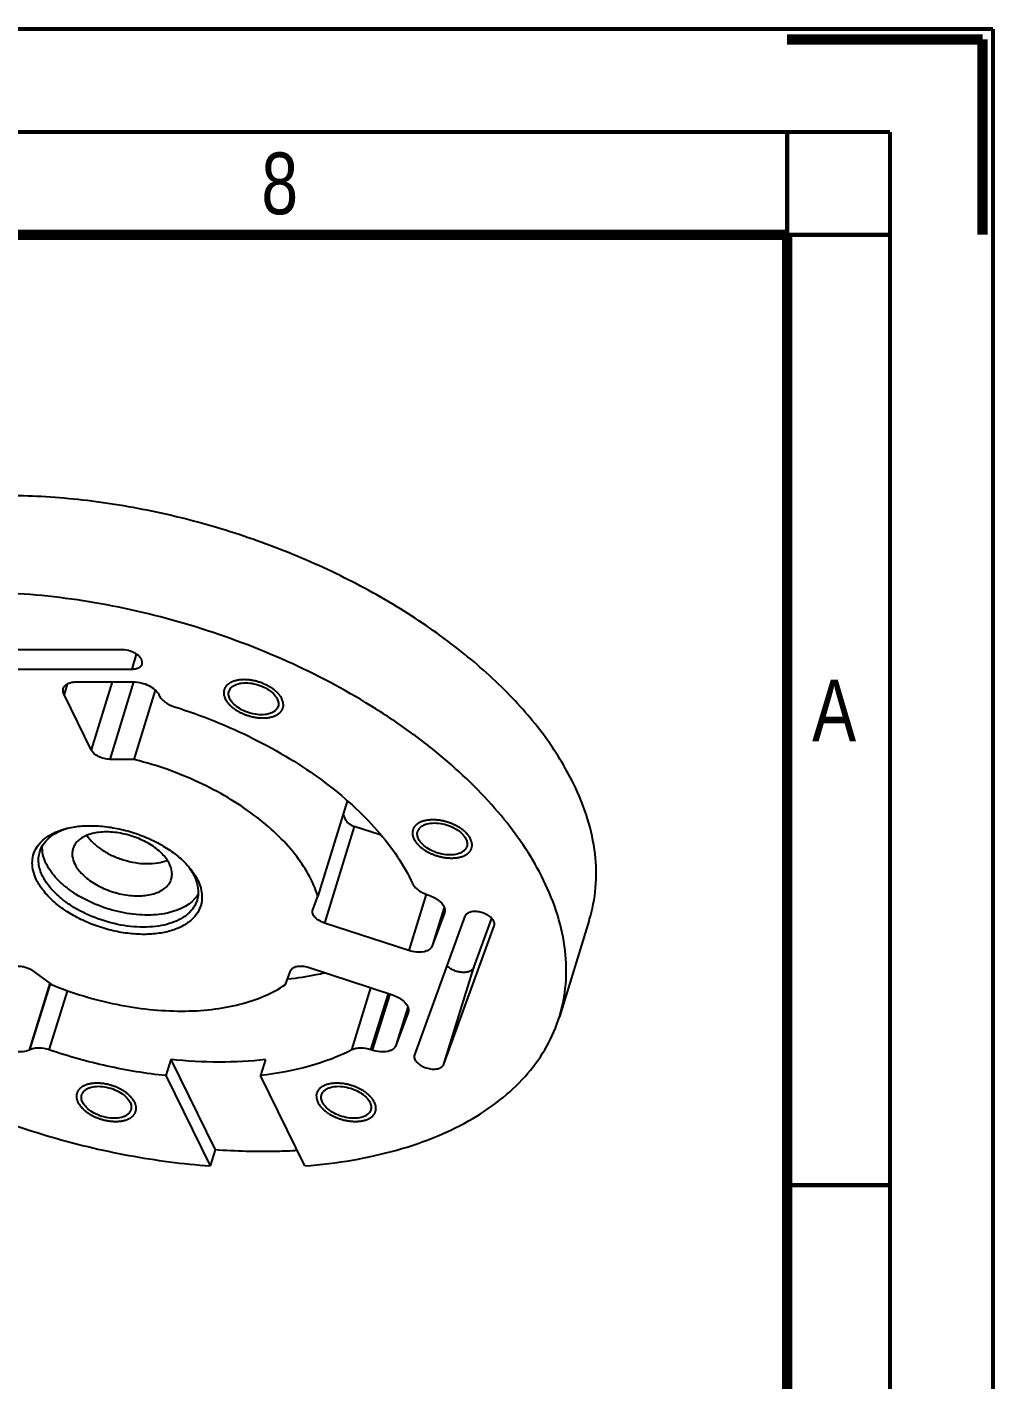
# Model space of a CAD drawing. Header units: millimetres. Extents: x 0 to 420, y 0 to 297.
# Drawn here: x 373.1 to 420.1, y 231.3 to 297.1 of the extents above; entities that cross this region are included whole.
import ezdxf

# ---------------------------------------------------------------- set-up
doc = ezdxf.new("R2010")
doc.units = ezdxf.units.MM
doc.header["$LTSCALE"] = 23.1
doc.layers.get('0').update_dxf_attribs({"linetype": 'CONTINUOUS'})
doc.styles.get("Standard").update_dxf_attribs({"font": 'txt', "width": 0.8})

msp = doc.modelspace()

# ---------------------------------------------------------------- linework, layer by layer
at = {"color": 7, "linetype": 'CONTINUOUS'}
for p, q in [((377.7028, 266.821), (366.1895, 266.821)), ((366.6471, 265.8886), (378.1603, 265.8886)), ((375.4719, 265.267), (378.2351, 265.267)), ((376.1714, 261.9646), (374.8559, 264.6454)), ((379.2834, 264.8673), (378.2423, 261.4983)), ((379.4612, 264.6454), (379.4823, 264.6024)), ((378.2423, 261.4983), (377.091, 261.4983)), ((388.6162, 259.4692), (387.1895, 254.8522)), ((390.2143, 257.8327), (388.9618, 258.2424)), ((386.944, 254.1793), (387.1895, 254.8522)), ((392.5233, 254.9152), (392.589, 254.8937)), ((386.9401, 254.1672), (386.944, 254.1793)), ((393.3429, 254.0445), (392.7538, 252.4295)), ((393.3481, 254.0604), (393.3429, 254.0445)), ((391.6072, 252.202), (387.5094, 253.5424)), ((394.3421, 253.8683), (391.8877, 247.1392)), ((393.3129, 246.673), (395.7674, 253.4021)), ((394.7653, 251.3729), (395.6402, 253.7714)), ((395.7674, 253.4021), (395.7713, 253.4141)), ((400.3862, 253.6889), (398.9338, 248.989)), ((386.724, 251.3891), (390.8218, 250.0487)), ((373.3414, 251.2185), (374.2473, 250.5456)), ((385.6186, 250.5456), (385.8641, 251.2185)), ((391.5756, 249.1996), (390.9866, 247.5846)), ((391.5809, 249.2154), (391.5756, 249.1996)), ((373.1999, 247.3785), (373.1553, 247.357)), ((389.84, 247.357), (389.7743, 247.3785)), ((380.0425, 246.9066), (379.8005, 246.1232)), ((380.0425, 246.9066), (382.1972, 242.5157)), ((384.6478, 246.9066), (384.4058, 246.1232)), ((391.8877, 247.1392), (391.8838, 247.1272)), ((379.8005, 246.1232), (381.9552, 241.7324)), ((386.5605, 241.7324), (384.4058, 246.1232)), ((382.1972, 242.5157), (381.9552, 241.7324))]:
    msp.add_line(p, q, dxfattribs=at)
at = {"color": 9, "linetype": 'CONTINUOUS'}
for p, q in [((378.1603, 265.8886), (378.3825, 266.6075)), ((375.0141, 265.1572), (374.8559, 264.6454)), ((377.192, 265.267), (376.1714, 261.9646)), ((377.091, 261.4983), (378.2538, 265.2612)), ((388.9618, 258.2424), (387.5094, 253.5424)), ((392.4524, 254.9371), (391.6072, 252.202)), ((393.3309, 254.2972), (392.7538, 252.4295)), ((393.3478, 254.0605), (393.3429, 254.0445)), ((395.7674, 253.4021), (395.7711, 253.4142)), ((393.3129, 246.673), (394.7653, 251.3729)), ((374.1605, 250.61), (373.1553, 247.357)), ((373.1999, 247.3785), (374.1914, 250.5871)), ((374.1374, 247.373), (375.0336, 250.2731)), ((388.8422, 247.373), (389.7748, 250.3912)), ((389.7743, 247.3785), (390.6199, 250.1147)), ((390.6849, 250.091), (389.84, 247.357)), ((391.5637, 249.4522), (390.9866, 247.5846)), ((391.5806, 249.2155), (391.5756, 249.1996))]:
    msp.add_line(p, q, dxfattribs=at)
at = {"color": 7, "linetype": 'CONTINUOUS'}
for points, const_width in [([(420, 297), (0, 297)], 0.199), ([(419.5, 296.5), (410, 296.5)], 0.5), ([(419.5, 287), (419.5, 296.5)], 0.5), ([(420, 0), (420, 297)], 0.199), ([(415, 292), (5, 292)], 0.199), ([(410, 287), (410, 292)], 0.199), ([(415, 5), (415, 292)], 0.199), ([(410, 287), (24, 287)], 0.499), ([(410, 10), (410, 287)], 0.499), ([(415, 287), (410, 287)], 0.199), ([(415, 240.8), (410, 240.8)], 0.199)]:
    msp.add_lwpolyline(points, dxfattribs=dict(at, const_width=const_width))
for centre, radius, start, end in [((373.943, 244.3585), 17.6708, 75.622678, 75.918441), ((375.9665, 255.0186), 3.2654, 106.628326, 108.038548), ((389.3619, 259.467), 1.2883, 245.823039, 251.907444), ((378.2084, 254.2191), 3.3886, 37.881902, 40.558145)]:
    msp.add_arc(centre, radius, start, end, dxfattribs=at)
for points, knots in [([(399.6131, 260.332), (399.2164, 261.1406), (398.2086, 262.7521), (396.2505, 264.9831), (393.8289, 267.0862), (391.0083, 269.0062), (387.8635, 270.6935), (384.4782, 272.1028), (380.9431, 273.1966), (377.353, 273.9456), (373.8039, 274.3297), (370.3904, 274.3385), (367.2026, 273.9713), (364.3236, 273.2361), (361.8283, 272.1491), (360.0854, 270.9384), (358.975, 269.8201), (358.296, 268.9323), (357.7587, 267.9843), (357.4971, 267.3143), (357.3921, 266.9745)], [0, 0, 0, 0, 0.0543444, 0.1139481, 0.1785209, 0.2473446, 0.3194049, 0.3934861, 0.4682571, 0.5423489, 0.6144297, 0.6832828, 0.7478911, 0.8075362, 0.8619199, 0.9113104, 0.9344538, 0.956783, 0.9785396, 1, 1, 1, 1]), ([(398.1607, 255.632), (397.6447, 256.6836), (396.6278, 258.2067), (394.9655, 260.057), (393.4852, 261.4372), (391.8261, 262.7516), (389.3649, 264.4212), (385.9626, 266.244), (381.5674, 267.9373), (376.9912, 269.0942), (372.4357, 269.6642), (369.4288, 269.6351), (367.9813, 269.5036)], [0, 0, 0, 0, 0.1008038, 0.1559072, 0.2139642, 0.2747342, 0.337895, 0.4697191, 0.6058725, 0.7422988, 0.8749169, 1, 1, 1, 1]), ([(378.6481, 266.1333), (378.6591, 266.1691), (378.6643, 266.2513), (378.6199, 266.3741), (378.5318, 266.4925), (378.4062, 266.601), (378.2506, 266.6936), (378.0184, 266.7876), (377.8281, 266.821), (377.7028, 266.821)], [0, 0, 0, 0, 0.0864414, 0.1830848, 0.2952936, 0.4232571, 0.5636401, 0.7109672, 1, 1, 1, 1]), ([(378.1603, 265.8886), (378.219, 265.8886), (378.3296, 265.8979), (378.4781, 265.9446), (378.5914, 266.0222), (378.6365, 266.096), (378.6481, 266.1333)], [0, 0, 0, 0, 0.3037334, 0.5699635, 0.7977587, 1, 1, 1, 1]), ([(374.8216, 264.9407), (374.837, 264.9905), (374.8971, 265.089), (375.0482, 265.1923), (375.2462, 265.2546), (375.3936, 265.267), (375.4719, 265.267)], [0, 0, 0, 0, 0.202228, 0.4300771, 0.6961975, 1, 1, 1, 1]), ([(378.2351, 265.267), (378.3613, 265.267), (378.6177, 265.2324), (378.9735, 265.1019), (379.2698, 264.9092), (379.4168, 264.7359), (379.4612, 264.6454)], [0, 0, 0, 0, 0.264725, 0.5366502, 0.7885287, 1, 1, 1, 1]), ([(382.8725, 264.8106), (382.8842, 264.8485), (382.9201, 264.9231), (383.0053, 265.019), (383.1191, 265.098), (383.3123, 265.182), (383.6063, 265.2305), (383.9885, 265.2061), (384.3787, 265.1047), (384.7375, 264.9361), (385.0289, 264.7179), (385.172, 264.5353), (385.2181, 264.4414)], [0, 0, 0, 0, 0.0431771, 0.0886343, 0.1381125, 0.192592, 0.3167661, 0.4577346, 0.6066714, 0.7528717, 0.8862363, 1, 1, 1, 1]), ([(374.8559, 264.6454), (374.8325, 264.693), (374.7997, 264.7909), (374.8074, 264.895), (374.8216, 264.9407)], [0, 0, 0, 0, 0.5259618, 1, 1, 1, 1]), ([(379.4823, 264.6024), (379.5114, 264.543), (379.5956, 264.4258), (379.8325, 264.219), (380.0606, 264.1102), (380.2236, 264.0587)], [0, 0, 0, 0, 0.2114778, 0.4540266, 1, 1, 1, 1]), ([(382.9154, 264.4414), (382.8862, 264.501), (382.8452, 264.6232), (382.8548, 264.7534), (382.8725, 264.8106)], [0, 0, 0, 0, 0.5259618, 1, 1, 1, 1]), ([(385.261, 264.0722), (385.2492, 264.0342), (385.2134, 263.9596), (385.1282, 263.8637), (385.0144, 263.7848), (384.8212, 263.7007), (384.5272, 263.6523), (384.145, 263.6766), (383.7547, 263.778), (383.396, 263.9466), (383.1046, 264.1648), (382.9615, 264.3475), (382.9154, 264.4414)], [0, 0, 0, 0, 0.0431771, 0.0886343, 0.1381125, 0.192592, 0.3167661, 0.4577346, 0.6066714, 0.7528717, 0.8862363, 1, 1, 1, 1]), ([(385.2181, 264.4414), (385.2473, 264.3818), (385.2882, 264.2595), (385.2787, 264.1293), (385.261, 264.0722)], [0, 0, 0, 0, 0.5259618, 1, 1, 1, 1]), ([(380.2236, 264.0587), (381.5426, 263.6418), (383.4588, 262.8725), (385.824, 261.568), (387.429, 260.4921), (388.854, 259.3283), (390.0737, 258.0966), (391.066, 256.8189), (391.5835, 255.9158), (391.7935, 255.4643)], [0, 0, 0, 0, 0.2807984, 0.4168348, 0.547827, 0.6724553, 0.7896954, 0.8989271, 1, 1, 1, 1]), ([(377.091, 261.4983), (376.9963, 261.4983), (376.804, 261.5243), (376.5373, 261.6222), (376.315, 261.7667), (376.2048, 261.8967), (376.1714, 261.9646)], [0, 0, 0, 0, 0.2647366, 0.5366441, 0.7885204, 1, 1, 1, 1]), ([(387.1895, 254.8522), (386.9619, 255.5909), (386.3264, 256.6697), (385.1751, 257.9133), (384.0755, 258.8331), (382.8094, 259.6703), (380.9239, 260.6594), (379.3864, 261.2053), (378.3308, 261.4759)], [0, 0, 0, 0, 0.2022674, 0.318324, 0.4434464, 0.5762435, 0.7148211, 1, 1, 1, 1]), ([(400.3864, 253.6895), (400.5437, 254.1988), (400.7502, 255.2711), (400.7138, 256.9431), (400.3387, 258.6598), (399.886, 259.776), (399.6131, 260.332)], [0, 0, 0, 0, 0.2336994, 0.4744636, 0.7284335, 1, 1, 1, 1]), ([(388.422, 258.8559), (388.4299, 258.8056), (388.4624, 258.6986), (388.5424, 258.542), (388.6642, 258.3937), (388.774, 258.3188), (388.8342, 258.2917)], [0, 0, 0, 0, 0.2112382, 0.4599012, 0.725887, 1, 1, 1, 1]), ([(373.5224, 255.632), (373.457, 255.7652), (373.3541, 256.0334), (373.2956, 256.4481), (373.3451, 256.8453), (373.5026, 257.211), (373.7614, 257.5328), (374.1115, 257.8026), (374.5424, 258.0159), (374.8623, 258.1137), (375.0318, 258.1536)], [0, 0, 0, 0, 0.1282557, 0.2464723, 0.3586229, 0.4700933, 0.5863678, 0.7118966, 0.8494224, 1, 1, 1, 1]), ([(373.6756, 257.0085), (373.7142, 257.1336), (373.8337, 257.3798), (374.1196, 257.694), (374.5014, 257.9497), (374.7968, 258.0718), (374.9553, 258.1234)], [0, 0, 0, 0, 0.2230738, 0.4585705, 0.7158476, 1, 1, 1, 1]), ([(375.0318, 258.1536), (375.2652, 258.2085), (375.7622, 258.279), (376.5374, 258.2775), (377.3475, 258.1737), (378.1608, 257.9718), (378.9463, 257.6795), (379.6734, 257.3079), (380.3142, 256.8718), (380.6845, 256.5331), (380.8462, 256.356)], [0, 0, 0, 0, 0.113722, 0.2368202, 0.3666675, 0.5000306, 0.6333905, 0.7632258, 0.8863132, 1, 1, 1, 1]), ([(379.9816, 256.4154), (379.8894, 256.6031), (379.6032, 256.9685), (379.0203, 257.405), (378.3026, 257.7422), (377.522, 257.945), (376.7576, 257.9935), (376.1695, 257.8965), (375.7831, 257.7282), (375.5557, 257.5703), (375.3853, 257.3784), (375.3138, 257.2291), (375.2903, 257.1532)], [0, 0, 0, 0, 0.1137669, 0.2471448, 0.3933532, 0.5422957, 0.683262, 0.8074266, 0.8618971, 0.911367, 0.9568202, 1, 1, 1, 1]), ([(392.0864, 257.6289), (392.0571, 257.6885), (392.0162, 257.8108), (392.0258, 257.941), (392.0435, 257.9982)], [0, 0, 0, 0, 0.5259618, 1, 1, 1, 1]), ([(392.0435, 257.9982), (392.0552, 258.0361), (392.0911, 258.1107), (392.1763, 258.2066), (392.29, 258.2855), (392.4833, 258.3696), (392.7773, 258.418), (393.1594, 258.3937), (393.5497, 258.2923), (393.9084, 258.1237), (394.1999, 257.9055), (394.3429, 257.7228), (394.389, 257.6289)], [0, 0, 0, 0, 0.0431771, 0.0886343, 0.1381125, 0.192592, 0.3167661, 0.4577346, 0.6066714, 0.7528717, 0.8862363, 1, 1, 1, 1]), ([(373.9947, 256.4154), (373.924, 256.5594), (373.8165, 256.8503), (373.7907, 257.1613), (373.8022, 257.3074)], [0, 0, 0, 0, 0.5225569, 1, 1, 1, 1]), ([(375.9621, 257.8053), (376.0489, 257.6738), (376.2698, 257.419), (376.6838, 257.0935), (377.1789, 256.8168), (377.728, 256.6043), (378.3009, 256.4676), (378.8665, 256.4141), (379.3936, 256.4468), (379.7212, 256.5306), (379.8681, 256.5893)], [0, 0, 0, 0, 0.1089382, 0.230824, 0.3625197, 0.499472, 0.6365049, 0.76843, 0.8906762, 1, 1, 1, 1]), ([(394.4319, 257.2597), (394.4202, 257.2218), (394.3843, 257.1472), (394.2991, 257.0513), (394.1854, 256.9724), (393.9921, 256.8883), (393.6981, 256.8398), (393.3159, 256.8642), (392.9257, 256.9656), (392.5669, 257.1342), (392.2755, 257.3524), (392.1324, 257.5351), (392.0864, 257.6289)], [0, 0, 0, 0, 0.0431771, 0.0886343, 0.1381125, 0.192592, 0.3167661, 0.4577346, 0.6066714, 0.7528717, 0.8862363, 1, 1, 1, 1]), ([(394.389, 257.6289), (394.4183, 257.5694), (394.4592, 257.4471), (394.4496, 257.3169), (394.4319, 257.2597)], [0, 0, 0, 0, 0.5259618, 1, 1, 1, 1]), ([(373.8131, 255.8279), (373.7196, 256.0184), (373.6197, 256.3205), (373.611, 256.7273), (373.6477, 256.918), (373.6756, 257.0085)], [0, 0, 0, 0, 0.5245915, 0.7658537, 1, 1, 1, 1]), ([(375.2903, 257.1532), (375.2729, 257.0967), (375.2499, 256.9775), (375.2554, 256.7232), (375.3178, 256.5345), (375.3763, 256.4154)], [0, 0, 0, 0, 0.2341037, 0.4753488, 1, 1, 1, 1]), ([(381.2287, 254.7462), (380.8643, 254.3182), (380.0993, 254.026), (379.1919, 253.9277), (378.6398, 253.9258), (378.0683, 253.9796), (377.2916, 254.1241), (376.3521, 254.4279), (375.4919, 254.8798), (374.8972, 255.3171), (374.4171, 255.7598), (374.1277, 256.1444), (373.9947, 256.4154)], [0, 0, 0, 0, 0.2046201, 0.2678308, 0.3348019, 0.4047239, 0.4766335, 0.6220018, 0.7623537, 0.8282326, 0.8901302, 1, 1, 1, 1]), ([(375.3763, 256.4154), (375.4684, 256.2276), (375.7547, 255.8622), (376.3376, 255.4257), (377.0553, 255.0885), (377.8359, 254.8857), (378.6003, 254.8372), (379.1884, 254.9342), (379.5748, 255.1025), (379.8022, 255.2604), (379.9726, 255.4523), (380.0441, 255.6016), (380.0676, 255.6775)], [0, 0, 0, 0, 0.1137669, 0.2471448, 0.3933532, 0.5422957, 0.683262, 0.8074266, 0.8618971, 0.911367, 0.9568202, 1, 1, 1, 1]), ([(380.0676, 255.6775), (380.085, 255.7341), (380.1079, 255.8532), (380.1025, 256.1075), (380.04, 256.2963), (379.9816, 256.4154)], [0, 0, 0, 0, 0.2341037, 0.4753488, 1, 1, 1, 1]), ([(380.8462, 256.356), (380.8834, 256.3152), (381.0232, 256.1555), (381.1492, 255.9834), (381.2313, 255.8495)], [0, 0, 0, 0, 0.260195, 1, 1, 1, 1]), ([(380.883, 256.2998), (380.9128, 256.2615), (381.0238, 256.1118), (381.1209, 255.9515), (381.1816, 255.8279)], [0, 0, 0, 0, 0.2606856, 1, 1, 1, 1]), ([(381.2313, 255.8495), (381.2423, 255.8316), (381.2849, 255.7605), (381.3242, 255.6875), (381.3514, 255.632)], [0, 0, 0, 0, 0.2547346, 1, 1, 1, 1]), ([(356.713, 255.632), (357.1527, 254.7361), (358.295, 252.9526), (360.5406, 250.5135), (363.332, 248.2441), (366.5794, 246.2167), (370.1787, 244.4951), (374.0136, 243.1352), (377.9591, 242.1808), (380.631, 241.8288), (381.9552, 241.7324)], [0, 0, 0, 0, 0.1000634, 0.2107289, 0.3311912, 0.4596602, 0.5936944, 0.730448, 0.866882, 1, 1, 1, 1]), ([(381.3514, 255.632), (381.4314, 255.4689), (381.5509, 255.1382), (381.5786, 254.6243), (381.4347, 254.146), (381.1281, 253.7339), (380.6815, 253.4047), (380.1164, 253.1651), (379.4536, 253.0201), (378.7166, 252.9735), (377.9322, 253.0265), (377.1293, 253.1772), (376.3379, 253.4197), (375.5877, 253.7451), (374.9067, 254.1413), (374.32, 254.5936), (373.8496, 255.0858), (373.6121, 255.4492), (373.5224, 255.632)], [0, 0, 0, 0, 0.05106, 0.0975224, 0.1422064, 0.188532, 0.2393685, 0.2963309, 0.3597882, 0.4291532, 0.5031747, 0.5801698, 0.6582101, 0.7352877, 0.8094683, 0.8790564, 0.9427691, 1, 1, 1, 1]), ([(381.3192, 254.6472), (381.2817, 254.5258), (381.1671, 254.2869), (380.8945, 253.9799), (380.5307, 253.7272), (380.087, 253.5339), (379.5752, 253.4031), (378.7977, 253.3137), (377.7478, 253.3806), (376.4999, 253.705), (375.5234, 254.163), (374.8413, 254.6273), (374.2917, 255.1045), (373.9606, 255.5275), (373.8131, 255.8279)], [0, 0, 0, 0, 0.0431592, 0.0885873, 0.1380324, 0.1924756, 0.252187, 0.3168679, 0.4577617, 0.6066245, 0.7527552, 0.8216612, 0.8863042, 1, 1, 1, 1]), ([(381.1816, 255.8279), (381.1909, 255.8089), (381.2263, 255.7342), (381.2575, 255.6575), (381.2781, 255.5995)], [0, 0, 0, 0, 0.2548859, 1, 1, 1, 1]), ([(381.2781, 255.5995), (381.3338, 255.4421), (381.4037, 255.1225), (381.3649, 254.7954), (381.3192, 254.6472)], [0, 0, 0, 0, 0.5183856, 1, 1, 1, 1]), ([(391.7935, 255.4643), (391.8211, 255.4049), (391.9025, 255.2873), (392.0703, 255.1368), (392.2813, 255.0078), (392.44, 254.9424), (392.5233, 254.9152)], [0, 0, 0, 0, 0.2102244, 0.4518499, 0.7187032, 1, 1, 1, 1]), ([(398.9339, 248.9893), (399.0913, 249.4986), (399.2978, 250.571), (399.2614, 252.243), (398.8863, 253.9598), (398.4336, 255.076), (398.1607, 255.632)], [0, 0, 0, 0, 0.233699, 0.4744649, 0.7284296, 1, 1, 1, 1]), ([(381.3775, 254.9552), (381.3669, 254.937), (381.322, 254.8641), (381.2705, 254.7953), (381.2287, 254.7462)], [0, 0, 0, 0, 0.2467282, 1, 1, 1, 1]), ([(392.589, 254.8937), (392.691, 254.8603), (392.8375, 254.7974), (393.0133, 254.6872), (393.2104, 254.5315), (393.347, 254.348), (393.3613, 254.1945)], [0, 0, 0, 0, 0.2973043, 0.4388773, 0.5726339, 1, 1, 1, 1]), ([(387.5094, 253.5424), (387.4199, 253.5717), (387.2553, 253.6454), (387.0819, 253.7791), (386.9865, 253.9018), (386.9423, 253.9922), (386.9245, 254.0823), (386.9318, 254.1407), (386.94, 254.1673)], [0, 0, 0, 0, 0.3074097, 0.5835972, 0.7042203, 0.8121001, 0.9092758, 1, 1, 1, 1]), ([(393.3613, 254.1945), (393.3624, 254.1829), (393.3645, 254.1379), (393.358, 254.0924), (393.3482, 254.0604)], [0, 0, 0, 0, 0.256512, 1, 1, 1, 1]), ([(395.778, 253.5383), (395.7677, 253.5971), (395.7068, 253.7204), (395.5498, 253.8716), (395.3376, 253.9956), (395.0932, 254.0782), (394.8447, 254.1104), (394.6483, 254.0913), (394.5161, 254.0447), (394.4372, 253.9981), (394.3772, 253.9394), (394.3509, 253.8923), (394.3421, 253.8683)], [0, 0, 0, 0, 0.1027403, 0.2278463, 0.3711056, 0.5222276, 0.6688088, 0.7996379, 0.8570519, 0.9088757, 0.9559743, 1, 1, 1, 1]), ([(395.7714, 253.4141), (395.7744, 253.4238), (395.7842, 253.4644), (395.7835, 253.5073), (395.778, 253.5383)], [0, 0, 0, 0, 0.2442706, 1, 1, 1, 1]), ([(392.7538, 252.4295), (392.7408, 252.3938), (392.7001, 252.3239), (392.6054, 252.2398), (392.4812, 252.1763), (392.2737, 252.1183), (391.9724, 252.1107), (391.7297, 252.162), (391.6072, 252.202)], [0, 0, 0, 0, 0.0900151, 0.1873857, 0.2960779, 0.4176653, 0.6948679, 1, 1, 1, 1]), ([(372.314, 251.3891), (372.3843, 251.423), (372.5541, 251.4607), (372.8229, 251.445), (373.0967, 251.3666), (373.2664, 251.2742), (373.3414, 251.2185)], [0, 0, 0, 0, 0.2162656, 0.4704628, 0.7407723, 1, 1, 1, 1]), ([(385.8641, 251.2185), (385.8738, 251.2452), (385.9044, 251.2976), (385.9753, 251.3608), (386.0685, 251.4085), (386.2241, 251.4518), (386.4501, 251.4576), (386.6321, 251.4192), (386.724, 251.3891)], [0, 0, 0, 0, 0.0899733, 0.1873857, 0.2960816, 0.4176771, 0.6948511, 1, 1, 1, 1]), ([(394.7653, 251.3729), (394.7508, 251.3329), (394.6951, 251.255), (394.5628, 251.1792), (394.393, 251.1395), (394.1974, 251.1371), (393.9906, 251.1716), (393.7887, 251.2404), (393.6077, 251.3379), (393.5039, 251.4224), (393.4604, 251.4682)], [0, 0, 0, 0, 0.086743, 0.1867367, 0.3046018, 0.4385543, 0.5828595, 0.7298143, 0.8712572, 1, 1, 1, 1]), ([(387.533, 251.1062), (387.3894, 251.0738), (386.7983, 250.9497), (386.2, 250.8605), (385.7461, 250.8105)], [0, 0, 0, 0, 0.2438735, 1, 1, 1, 1]), ([(374.2473, 250.5456), (375.2654, 250.1308), (376.8459, 249.6518), (378.982, 249.3195), (380.5363, 249.2331), (382.0115, 249.3107), (383.3712, 249.5506), (384.5808, 249.9475), (385.2998, 250.3292), (385.6186, 250.5456)], [0, 0, 0, 0, 0.2803272, 0.4179615, 0.5507138, 0.6765519, 0.7938818, 0.9017494, 1, 1, 1, 1]), ([(390.8218, 250.0487), (390.9238, 250.0154), (391.0702, 249.9524), (391.2461, 249.8422), (391.4432, 249.6866), (391.5798, 249.503), (391.5941, 249.3495)], [0, 0, 0, 0, 0.2973043, 0.4388773, 0.5726339, 1, 1, 1, 1]), ([(391.5941, 249.3495), (391.5952, 249.338), (391.5973, 249.2929), (391.5908, 249.2474), (391.581, 249.2154)], [0, 0, 0, 0, 0.256512, 1, 1, 1, 1]), ([(386.5605, 241.7324), (387.337, 241.7933), (388.8432, 241.9764), (390.9989, 242.4552), (392.9615, 243.125), (394.7032, 243.9771), (396.1987, 245.0017), (397.4251, 246.1869), (398.3607, 247.5168), (398.7806, 248.4931), (398.9339, 248.9893)], [0, 0, 0, 0, 0.1538331, 0.2991402, 0.4353477, 0.5624289, 0.6808885, 0.791921, 0.8974382, 1, 1, 1, 1]), ([(373.1553, 247.357), (373.0616, 247.3119), (372.8352, 247.2616), (372.4768, 247.2824), (372.1117, 247.387), (371.8855, 247.5102), (371.7854, 247.5846)], [0, 0, 0, 0, 0.2162571, 0.4704579, 0.7407835, 1, 1, 1, 1]), ([(374.1374, 247.373), (373.974, 247.4283), (373.7223, 247.4755), (373.4032, 247.451), (373.2614, 247.4082), (373.1999, 247.3785)], [0, 0, 0, 0, 0.5413735, 0.7855064, 1, 1, 1, 1]), ([(379.8005, 246.1232), (378.8465, 246.223), (376.9316, 246.5384), (375.0628, 247.0601), (374.1374, 247.373)], [0, 0, 0, 0, 0.4954323, 1, 1, 1, 1]), ([(388.8422, 247.373), (388.1889, 247.0424), (386.7329, 246.5006), (385.2104, 246.2171), (384.4058, 246.1232)], [0, 0, 0, 0, 0.4747462, 1, 1, 1, 1]), ([(389.7743, 247.3785), (389.6108, 247.432), (389.3596, 247.4767), (389.0425, 247.4484), (388.9026, 247.4036), (388.8422, 247.373)], [0, 0, 0, 0, 0.5427875, 0.7864427, 1, 1, 1, 1]), ([(390.9866, 247.5846), (390.9735, 247.5489), (390.9328, 247.479), (390.8382, 247.3948), (390.714, 247.3313), (390.5065, 247.2734), (390.2052, 247.2657), (389.9625, 247.317), (389.84, 247.357)], [0, 0, 0, 0, 0.0900151, 0.1873857, 0.2960779, 0.4176653, 0.6948679, 1, 1, 1, 1]), ([(384.6478, 246.9066), (383.9048, 246.8199), (382.3655, 246.7387), (380.8276, 246.8244), (380.0425, 246.9066)], [0, 0, 0, 0, 0.4865977, 1, 1, 1, 1]), ([(391.8836, 247.1272), (391.8754, 247.1004), (391.8681, 247.0414), (391.8865, 246.9503), (391.9318, 246.859), (392.0292, 246.7353), (392.2058, 246.6012), (392.4608, 246.4891), (392.7347, 246.4333), (392.9581, 246.4404), (393.1114, 246.4842), (393.2033, 246.5318), (393.2731, 246.5946), (393.3033, 246.6465), (393.3129, 246.673)], [0, 0, 0, 0, 0.0450454, 0.0933492, 0.1470462, 0.2071351, 0.3447578, 0.4976118, 0.6510214, 0.7901374, 0.8511433, 0.9057268, 0.9547079, 1, 1, 1, 1]), ([(375.7177, 245.195), (375.7294, 245.2329), (375.7653, 245.3075), (375.8505, 245.4034), (375.9642, 245.4824), (376.1575, 245.5664), (376.4515, 245.6149), (376.8337, 245.5905), (377.2239, 245.4891), (377.5827, 245.3205), (377.8741, 245.1023), (378.0172, 244.9196), (378.0632, 244.8258)], [0, 0, 0, 0, 0.0431771, 0.0886343, 0.1381125, 0.192592, 0.3167661, 0.4577346, 0.6066714, 0.7528717, 0.8862363, 1, 1, 1, 1]), ([(387.3735, 245.195), (387.3852, 245.2329), (387.4211, 245.3075), (387.5063, 245.4034), (387.62, 245.4824), (387.8133, 245.5664), (388.1073, 245.6149), (388.4895, 245.5905), (388.8797, 245.4891), (389.2385, 245.3205), (389.5299, 245.1023), (389.673, 244.9196), (389.719, 244.8258)], [0, 0, 0, 0, 0.0431771, 0.0886343, 0.1381125, 0.192592, 0.3167661, 0.4577346, 0.6066714, 0.7528717, 0.8862363, 1, 1, 1, 1]), ([(375.7606, 244.8258), (375.7314, 244.8854), (375.6904, 245.0076), (375.7, 245.1378), (375.7177, 245.195)], [0, 0, 0, 0, 0.5259618, 1, 1, 1, 1]), ([(378.1062, 244.4566), (378.0944, 244.4186), (378.0585, 244.344), (377.9733, 244.2481), (377.8596, 244.1692), (377.6663, 244.0851), (377.3723, 244.0367), (376.9902, 244.061), (376.5999, 244.1624), (376.2412, 244.331), (375.9498, 244.5492), (375.8067, 244.7319), (375.7606, 244.8258)], [0, 0, 0, 0, 0.0431771, 0.0886343, 0.1381125, 0.192592, 0.3167661, 0.4577346, 0.6066714, 0.7528717, 0.8862363, 1, 1, 1, 1]), ([(378.0632, 244.8258), (378.0925, 244.7662), (378.1334, 244.6439), (378.1238, 244.5137), (378.1062, 244.4566)], [0, 0, 0, 0, 0.5259618, 1, 1, 1, 1]), ([(387.4164, 244.8258), (387.3871, 244.8854), (387.3462, 245.0076), (387.3558, 245.1378), (387.3735, 245.195)], [0, 0, 0, 0, 0.5259618, 1, 1, 1, 1]), ([(389.7619, 244.4566), (389.7502, 244.4186), (389.7143, 244.344), (389.6291, 244.2481), (389.5154, 244.1692), (389.3221, 244.0851), (389.0281, 244.0367), (388.646, 244.061), (388.2557, 244.1624), (387.897, 244.331), (387.6056, 244.5492), (387.4625, 244.7319), (387.4164, 244.8258)], [0, 0, 0, 0, 0.0431771, 0.0886343, 0.1381125, 0.192592, 0.3167661, 0.4577346, 0.6066714, 0.7528717, 0.8862363, 1, 1, 1, 1]), ([(389.719, 244.8258), (389.7483, 244.7662), (389.7892, 244.6439), (389.7796, 244.5137), (389.7619, 244.4566)], [0, 0, 0, 0, 0.5259618, 1, 1, 1, 1]), ([(386.1972, 242.475), (385.872, 242.4567), (384.539, 242.4048), (383.2028, 242.4426), (382.1972, 242.5157)], [0, 0, 0, 0, 0.2441266, 1, 1, 1, 1])]:
    msp.add_open_spline(points, degree=3, knots=knots, dxfattribs=at)
at = {"color": 2, "linetype": 'CONTINUOUS'}
for points in [[(385.4483, 264.4414), (385.4291, 264.4716), (385.4001, 264.5168), (385.367, 264.5697), (385.3471, 264.5998), (385.3349, 264.6227), (385.3123, 264.6442), (385.2857, 264.6733), (385.2513, 264.7095), (385.2176, 264.746), (385.1897, 264.7748), (385.1712, 264.7972), (385.1436, 264.8166), (385.11, 264.8436), (385.0668, 264.877), (385.0244, 264.9106), (384.9896, 264.9371), (384.9657, 264.958), (384.9334, 264.9751), (384.8933, 264.9992), (384.8422, 265.0291), (384.7808, 265.0643), (384.7216, 265.1027), (384.6534, 265.129), (384.5878, 265.1587), (384.521, 265.1867), (384.4562, 265.2184), (384.3848, 265.2371), (384.3153, 265.2595), (384.2451, 265.28), (384.1756, 265.3046), (384.1042, 265.3148), (384.0333, 265.3291), (383.9623, 265.3414), (383.8912, 265.3579), (383.8208, 265.3593), (383.7503, 265.3647), (383.6913, 265.3686), (383.6446, 265.3712), (383.6084, 265.3751), (383.5769, 265.3712), (383.5333, 265.3688), (383.4794, 265.3648), (383.4251, 265.3614), (383.3822, 265.3579), (383.3486, 265.3573), (383.3208, 265.3491), (383.2816, 265.3409), (383.2335, 265.3296), (383.1848, 265.319), (383.1466, 265.3097), (383.1159, 265.3046), (383.093, 265.2924), (383.0598, 265.2787), (383.0193, 265.2606), (382.978, 265.2431), (382.946, 265.2284), (382.9196, 265.2192), (382.9021, 265.203), (382.8757, 265.184), (382.8438, 265.1592), (382.8111, 265.135), (382.7861, 265.1151), (382.7644, 265.1015), (382.754, 265.0829), (382.7362, 265.0598), (382.7154, 265.0303), (382.6936, 265.0012), (382.6774, 264.9775), (382.6622, 264.9608), (382.6585, 264.9398), (382.6496, 264.9134), (382.64, 264.8798), (382.6293, 264.8466), (382.622, 264.8196), (382.6134, 264.8002), (382.6167, 264.7778), (382.617, 264.749), (382.6189, 264.7126), (382.6197, 264.6765), (382.6217, 264.6473), (382.6199, 264.626), (382.6304, 264.6025), (382.6401, 264.572), (382.659, 264.5181), (382.6746, 264.4721), (382.6851, 264.4414)], [(382.6851, 264.4414), (382.7043, 264.4112), (382.7333, 264.3659), (382.7665, 264.3131), (382.7864, 264.283), (382.7986, 264.26), (382.8212, 264.2386), (382.8477, 264.2094), (382.8822, 264.1732), (382.9159, 264.1368), (382.9437, 264.108), (382.9622, 264.0856), (382.9898, 264.0661), (383.0234, 264.0391), (383.0666, 264.0058), (383.1091, 263.9722), (383.1439, 263.9456), (383.1678, 263.9248), (383.2001, 263.9076), (383.2402, 263.8835), (383.2912, 263.8536), (383.3527, 263.8184), (383.4118, 263.78), (383.48, 263.7538), (383.5457, 263.724), (383.6124, 263.696), (383.6773, 263.6644), (383.7486, 263.6457), (383.8182, 263.6232), (383.8884, 263.6027), (383.9579, 263.5782), (384.0293, 263.5679), (384.1002, 263.5536), (384.1712, 263.5414), (384.2423, 263.5248), (384.3127, 263.5234), (384.3832, 263.518), (384.4421, 263.5142), (384.4888, 263.5116), (384.5251, 263.5077), (384.5565, 263.5115), (384.6002, 263.5139), (384.654, 263.518), (384.7084, 263.5213), (384.7512, 263.5248), (384.7849, 263.5255), (384.8127, 263.5336), (384.8519, 263.5419), (384.9, 263.5531), (384.9487, 263.5638), (384.9869, 263.5731), (385.0176, 263.5781), (385.0404, 263.5903), (385.0737, 263.604), (385.1142, 263.6222), (385.1554, 263.6396), (385.1875, 263.6544), (385.2139, 263.6636), (385.2314, 263.6797), (385.2578, 263.6988), (385.2896, 263.7235), (385.3224, 263.7477), (385.3474, 263.7676), (385.3691, 263.7812), (385.3795, 263.7999), (385.3973, 263.8229), (385.4181, 263.8525), (385.4399, 263.8816), (385.4561, 263.9053), (385.4713, 263.922), (385.4749, 263.9429), (385.4839, 263.9693), (385.4935, 264.0029), (385.5042, 264.0362), (385.5115, 264.0631), (385.5201, 264.0826), (385.5167, 264.1049), (385.5165, 264.1337), (385.5146, 264.1701), (385.5137, 264.2063), (385.5118, 264.2354), (385.5135, 264.2567), (385.5031, 264.2802), (385.4934, 264.3108), (385.4744, 264.3646), (385.4589, 264.4107), (385.4483, 264.4414)], [(394.6193, 257.6289), (394.6001, 257.6591), (394.5711, 257.7044), (394.5379, 257.7573), (394.518, 257.7874), (394.5058, 257.8103), (394.4832, 257.8318), (394.4567, 257.8609), (394.4222, 257.8971), (394.3886, 257.9335), (394.3607, 257.9624), (394.3422, 257.9847), (394.3146, 258.0042), (394.281, 258.0312), (394.2378, 258.0645), (394.1954, 258.0982), (394.1605, 258.1247), (394.1366, 258.1456), (394.1044, 258.1627), (394.0642, 258.1868), (394.0132, 258.2167), (393.9517, 258.2519), (393.8926, 258.2903), (393.8244, 258.3166), (393.7587, 258.3463), (393.692, 258.3743), (393.6271, 258.4059), (393.5558, 258.4246), (393.4862, 258.4471), (393.4161, 258.4676), (393.3465, 258.4922), (393.2751, 258.5024), (393.2042, 258.5167), (393.1333, 258.5289), (393.0621, 258.5455), (392.9917, 258.5469), (392.9212, 258.5523), (392.8623, 258.5562), (392.8156, 258.5587), (392.7793, 258.5627), (392.7479, 258.5588), (392.7043, 258.5564), (392.6504, 258.5523), (392.5961, 258.549), (392.5532, 258.5455), (392.5195, 258.5449), (392.4917, 258.5367), (392.4526, 258.5285), (392.4044, 258.5172), (392.3557, 258.5065), (392.3175, 258.4973), (392.2869, 258.4922), (392.264, 258.48), (392.2307, 258.4663), (392.1902, 258.4482), (392.149, 258.4307), (392.1169, 258.416), (392.0905, 258.4067), (392.0731, 258.3906), (392.0466, 258.3715), (392.0148, 258.3468), (391.9821, 258.3226), (391.9571, 258.3027), (391.9353, 258.2891), (391.9249, 258.2705), (391.9071, 258.2474), (391.8863, 258.2179), (391.8646, 258.1888), (391.8483, 258.165), (391.8331, 258.1484), (391.8295, 258.1274), (391.8206, 258.101), (391.8109, 258.0674), (391.8002, 258.0341), (391.793, 258.0072), (391.7844, 257.9878), (391.7877, 257.9654), (391.7879, 257.9366), (391.7898, 257.9002), (391.7907, 257.8641), (391.7926, 257.8349), (391.7909, 257.8136), (391.8013, 257.7901), (391.811, 257.7595), (391.83, 257.7057), (391.8456, 257.6597), (391.8561, 257.6289)], [(391.8561, 257.6289), (391.8753, 257.5988), (391.9043, 257.5535), (391.9374, 257.5006), (391.9573, 257.4705), (391.9695, 257.4476), (391.9922, 257.4261), (392.0187, 257.397), (392.0532, 257.3608), (392.0868, 257.3244), (392.1147, 257.2955), (392.1332, 257.2731), (392.1608, 257.2537), (392.1944, 257.2267), (392.2376, 257.1934), (392.28, 257.1597), (392.3148, 257.1332), (392.3388, 257.1123), (392.371, 257.0952), (392.4112, 257.0711), (392.4622, 257.0412), (392.5236, 257.006), (392.5828, 256.9676), (392.651, 256.9413), (392.7166, 256.9116), (392.7834, 256.8836), (392.8483, 256.852), (392.9196, 256.8332), (392.9892, 256.8108), (393.0593, 256.7903), (393.1289, 256.7657), (393.2002, 256.7555), (393.2711, 256.7412), (393.3421, 256.7289), (393.4133, 256.7124), (393.4836, 256.711), (393.5542, 256.7056), (393.6131, 256.7017), (393.6598, 256.6992), (393.6961, 256.6952), (393.7275, 256.6991), (393.7711, 256.7015), (393.825, 256.7055), (393.8793, 256.7089), (393.9222, 256.7124), (393.9559, 256.713), (393.9837, 256.7212), (394.0228, 256.7294), (394.0709, 256.7407), (394.1197, 256.7514), (394.1578, 256.7606), (394.1885, 256.7657), (394.2114, 256.7779), (394.2446, 256.7916), (394.2851, 256.8097), (394.3264, 256.8272), (394.3585, 256.8419), (394.3849, 256.8512), (394.4023, 256.8673), (394.4288, 256.8864), (394.4606, 256.9111), (394.4933, 256.9353), (394.5183, 256.9552), (394.5401, 256.9688), (394.5504, 256.9874), (394.5683, 257.0105), (394.589, 257.04), (394.6108, 257.0691), (394.627, 257.0929), (394.6422, 257.1095), (394.6459, 257.1305), (394.6548, 257.1569), (394.6645, 257.1905), (394.6751, 257.2238), (394.6824, 257.2507), (394.691, 257.2701), (394.6877, 257.2925), (394.6874, 257.3213), (394.6855, 257.3577), (394.6847, 257.3938), (394.6827, 257.423), (394.6845, 257.4443), (394.674, 257.4678), (394.6643, 257.4983), (394.6454, 257.5522), (394.6298, 257.5982), (394.6193, 257.6289)], [(378.2935, 244.8258), (378.2743, 244.856), (378.2453, 244.9012), (378.2122, 244.9541), (378.1923, 244.9842), (378.1801, 245.0071), (378.1574, 245.0286), (378.1309, 245.0577), (378.0964, 245.0939), (378.0628, 245.1303), (378.0349, 245.1592), (378.0164, 245.1816), (377.9888, 245.201), (377.9552, 245.228), (377.912, 245.2614), (377.8696, 245.295), (377.8348, 245.3215), (377.8109, 245.3424), (377.7786, 245.3595), (377.7385, 245.3836), (377.6874, 245.4135), (377.626, 245.4487), (377.5668, 245.4871), (377.4986, 245.5134), (377.433, 245.5431), (377.3662, 245.5711), (377.3013, 245.6027), (377.23, 245.6215), (377.1604, 245.6439), (377.0903, 245.6644), (377.0207, 245.689), (376.9494, 245.6992), (376.8785, 245.7135), (376.8075, 245.7258), (376.7363, 245.7423), (376.666, 245.7437), (376.5954, 245.7491), (376.5365, 245.753), (376.4898, 245.7555), (376.4536, 245.7595), (376.4221, 245.7556), (376.3785, 245.7532), (376.3246, 245.7492), (376.2703, 245.7458), (376.2274, 245.7423), (376.1937, 245.7417), (376.1659, 245.7335), (376.1268, 245.7253), (376.0787, 245.714), (376.03, 245.7034), (375.9918, 245.6941), (375.9611, 245.689), (375.9382, 245.6768), (375.905, 245.6631), (375.8645, 245.645), (375.8232, 245.6275), (375.7912, 245.6128), (375.7648, 245.6035), (375.7473, 245.5874), (375.7209, 245.5684), (375.689, 245.5436), (375.6563, 245.5194), (375.6313, 245.4995), (375.6095, 245.4859), (375.5992, 245.4673), (375.5814, 245.4442), (375.5606, 245.4147), (375.5388, 245.3856), (375.5226, 245.3619), (375.5074, 245.3452), (375.5037, 245.3242), (375.4948, 245.2978), (375.4851, 245.2642), (375.4745, 245.2309), (375.4672, 245.204), (375.4586, 245.1846), (375.4619, 245.1622), (375.4622, 245.1334), (375.4641, 245.097), (375.4649, 245.0609), (375.4669, 245.0317), (375.4651, 245.0104), (375.4756, 244.9869), (375.4853, 244.9564), (375.5042, 244.9025), (375.5198, 244.8565), (375.5303, 244.8258)], [(389.9493, 244.8258), (389.9301, 244.856), (389.9011, 244.9012), (389.868, 244.9541), (389.8481, 244.9842), (389.8359, 245.0071), (389.8132, 245.0286), (389.7867, 245.0577), (389.7522, 245.0939), (389.7186, 245.1303), (389.6907, 245.1592), (389.6722, 245.1816), (389.6446, 245.201), (389.611, 245.228), (389.5678, 245.2614), (389.5254, 245.295), (389.4906, 245.3215), (389.4667, 245.3424), (389.4344, 245.3595), (389.3942, 245.3836), (389.3432, 245.4135), (389.2818, 245.4487), (389.2226, 245.4871), (389.1544, 245.5134), (389.0888, 245.5431), (389.022, 245.5711), (388.9571, 245.6027), (388.8858, 245.6215), (388.8162, 245.6439), (388.7461, 245.6644), (388.6765, 245.689), (388.6052, 245.6992), (388.5343, 245.7135), (388.4633, 245.7258), (388.3921, 245.7423), (388.3218, 245.7437), (388.2512, 245.7491), (388.1923, 245.753), (388.1456, 245.7555), (388.1093, 245.7595), (388.0779, 245.7556), (388.0343, 245.7532), (387.9804, 245.7492), (387.9261, 245.7458), (387.8832, 245.7423), (387.8495, 245.7417), (387.8217, 245.7335), (387.7826, 245.7253), (387.7345, 245.714), (387.6857, 245.7034), (387.6476, 245.6941), (387.6169, 245.689), (387.594, 245.6768), (387.5608, 245.6631), (387.5203, 245.645), (387.479, 245.6275), (387.4469, 245.6128), (387.4206, 245.6035), (387.4031, 245.5874), (387.3767, 245.5684), (387.3448, 245.5436), (387.3121, 245.5194), (387.2871, 245.4995), (387.2653, 245.4859), (387.255, 245.4673), (387.2371, 245.4442), (387.2164, 245.4147), (387.1946, 245.3856), (387.1784, 245.3619), (387.1632, 245.3452), (387.1595, 245.3242), (387.1506, 245.2978), (387.1409, 245.2642), (387.1303, 245.2309), (387.123, 245.204), (387.1144, 245.1846), (387.1177, 245.1622), (387.118, 245.1334), (387.1199, 245.097), (387.1207, 245.0609), (387.1227, 245.0317), (387.1209, 245.0104), (387.1314, 244.9869), (387.1411, 244.9564), (387.16, 244.9025), (387.1756, 244.8565), (387.1861, 244.8258)], [(375.5303, 244.8258), (375.5495, 244.7956), (375.5785, 244.7503), (375.6117, 244.6974), (375.6316, 244.6674), (375.6438, 244.6444), (375.6664, 244.623), (375.6929, 244.5938), (375.7274, 244.5576), (375.761, 244.5212), (375.7889, 244.4924), (375.8074, 244.47), (375.835, 244.4505), (375.8686, 244.4235), (375.9118, 244.3902), (375.9542, 244.3565), (375.9891, 244.33), (376.013, 244.3092), (376.0453, 244.292), (376.0854, 244.2679), (376.1364, 244.238), (376.1979, 244.2028), (376.257, 244.1644), (376.3252, 244.1382), (376.3909, 244.1084), (376.4576, 244.0804), (376.5225, 244.0488), (376.5938, 244.0301), (376.6634, 244.0076), (376.7336, 243.9871), (376.8031, 243.9626), (376.8745, 243.9523), (376.9454, 243.938), (377.0164, 243.9258), (377.0875, 243.9092), (377.1579, 243.9078), (377.2284, 243.9024), (377.2873, 243.8985), (377.334, 243.896), (377.3703, 243.8921), (377.4017, 243.8959), (377.4453, 243.8983), (377.4992, 243.9024), (377.5535, 243.9057), (377.5964, 243.9092), (377.6301, 243.9099), (377.6579, 243.918), (377.697, 243.9263), (377.7452, 243.9375), (377.7939, 243.9482), (377.8321, 243.9574), (377.8627, 243.9625), (377.8856, 243.9747), (377.9189, 243.9884), (377.9594, 244.0065), (378.0006, 244.024), (378.0327, 244.0388), (378.0591, 244.048), (378.0766, 244.0641), (378.103, 244.0832), (378.1348, 244.1079), (378.1675, 244.1321), (378.1926, 244.152), (378.2143, 244.1656), (378.2247, 244.1842), (378.2425, 244.2073), (378.2633, 244.2368), (378.2851, 244.2659), (378.3013, 244.2897), (378.3165, 244.3064), (378.3201, 244.3273), (378.3291, 244.3537), (378.3387, 244.3873), (378.3494, 244.4206), (378.3566, 244.4475), (378.3652, 244.467), (378.3619, 244.4893), (378.3617, 244.5181), (378.3598, 244.5545), (378.3589, 244.5907), (378.357, 244.6198), (378.3587, 244.6411), (378.3483, 244.6646), (378.3386, 244.6952), (378.3196, 244.749), (378.304, 244.7951), (378.2935, 244.8258)], [(387.1861, 244.8258), (387.2053, 244.7956), (387.2343, 244.7503), (387.2675, 244.6974), (387.2874, 244.6674), (387.2996, 244.6444), (387.3222, 244.623), (387.3487, 244.5938), (387.3832, 244.5576), (387.4168, 244.5212), (387.4447, 244.4924), (387.4632, 244.47), (387.4908, 244.4505), (387.5244, 244.4235), (387.5676, 244.3902), (387.61, 244.3565), (387.6449, 244.33), (387.6688, 244.3092), (387.7011, 244.292), (387.7412, 244.2679), (387.7922, 244.238), (387.8537, 244.2028), (387.9128, 244.1644), (387.981, 244.1382), (388.0467, 244.1084), (388.1134, 244.0804), (388.1783, 244.0488), (388.2496, 244.0301), (388.3192, 244.0076), (388.3893, 243.9871), (388.4589, 243.9626), (388.5303, 243.9523), (388.6012, 243.938), (388.6721, 243.9258), (388.7433, 243.9092), (388.8137, 243.9078), (388.8842, 243.9024), (388.9431, 243.8985), (388.9898, 243.896), (389.0261, 243.8921), (389.0575, 243.8959), (389.1011, 243.8983), (389.155, 243.9024), (389.2093, 243.9057), (389.2522, 243.9092), (389.2859, 243.9099), (389.3137, 243.918), (389.3528, 243.9263), (389.401, 243.9375), (389.4497, 243.9482), (389.4879, 243.9574), (389.5185, 243.9625), (389.5414, 243.9747), (389.5747, 243.9884), (389.6152, 244.0065), (389.6564, 244.024), (389.6885, 244.0388), (389.7149, 244.048), (389.7323, 244.0641), (389.7588, 244.0832), (389.7906, 244.1079), (389.8233, 244.1321), (389.8483, 244.152), (389.8701, 244.1656), (389.8805, 244.1842), (389.8983, 244.2073), (389.9191, 244.2368), (389.9408, 244.2659), (389.9571, 244.2897), (389.9723, 244.3064), (389.9759, 244.3273), (389.9848, 244.3537), (389.9945, 244.3873), (390.0052, 244.4206), (390.0124, 244.4475), (390.021, 244.467), (390.0177, 244.4893), (390.0175, 244.5181), (390.0156, 244.5545), (390.0147, 244.5907), (390.0128, 244.6198), (390.0145, 244.6411), (390.0041, 244.6646), (389.9944, 244.6952), (389.9754, 244.749), (389.9598, 244.7951), (389.9493, 244.8258)]]:
    msp.add_open_spline(points, degree=3, knots=[0, 0, 0, 0, 0.03125, 0.046875, 0.0546875, 0.0625, 0.0703125, 0.078125, 0.09375, 0.109375, 0.1171875, 0.125, 0.1328125, 0.140625, 0.15625, 0.171875, 0.1796875, 0.1875, 0.1953125, 0.203125, 0.21875, 0.234375, 0.25, 0.265625, 0.28125, 0.296875, 0.3125, 0.328125, 0.34375, 0.359375, 0.375, 0.390625, 0.40625, 0.421875, 0.4375, 0.453125, 0.46875, 0.484375, 0.4921875, 0.5, 0.5078125, 0.515625, 0.53125, 0.546875, 0.5546875, 0.5625, 0.5703125, 0.578125, 0.59375, 0.609375, 0.6171875, 0.625, 0.6328125, 0.640625, 0.65625, 0.671875, 0.6796875, 0.6875, 0.6953125, 0.703125, 0.71875, 0.734375, 0.7421875, 0.75, 0.7578125, 0.765625, 0.78125, 0.796875, 0.8046875, 0.8125, 0.8203125, 0.828125, 0.84375, 0.859375, 0.8671875, 0.875, 0.8828125, 0.890625, 0.90625, 0.921875, 0.9296875, 0.9375, 0.9453125, 0.953125, 0.96875, 1, 1, 1, 1], dxfattribs=at)

# ---------------------------------------------------------------- texts
at = {"color": 7, "linetype": 'CONTINUOUS', "char_height": 3, "width": 2.4, "attachment_point": 1, "line_spacing_factor": 0.9}
for s, insert in [('8', (384.4464, 291)), ('A', (411.2143, 265.375))]:
    msp.add_mtext(s, dxfattribs=dict(at, insert=insert))

doc.saveas('drawing.dxf')
